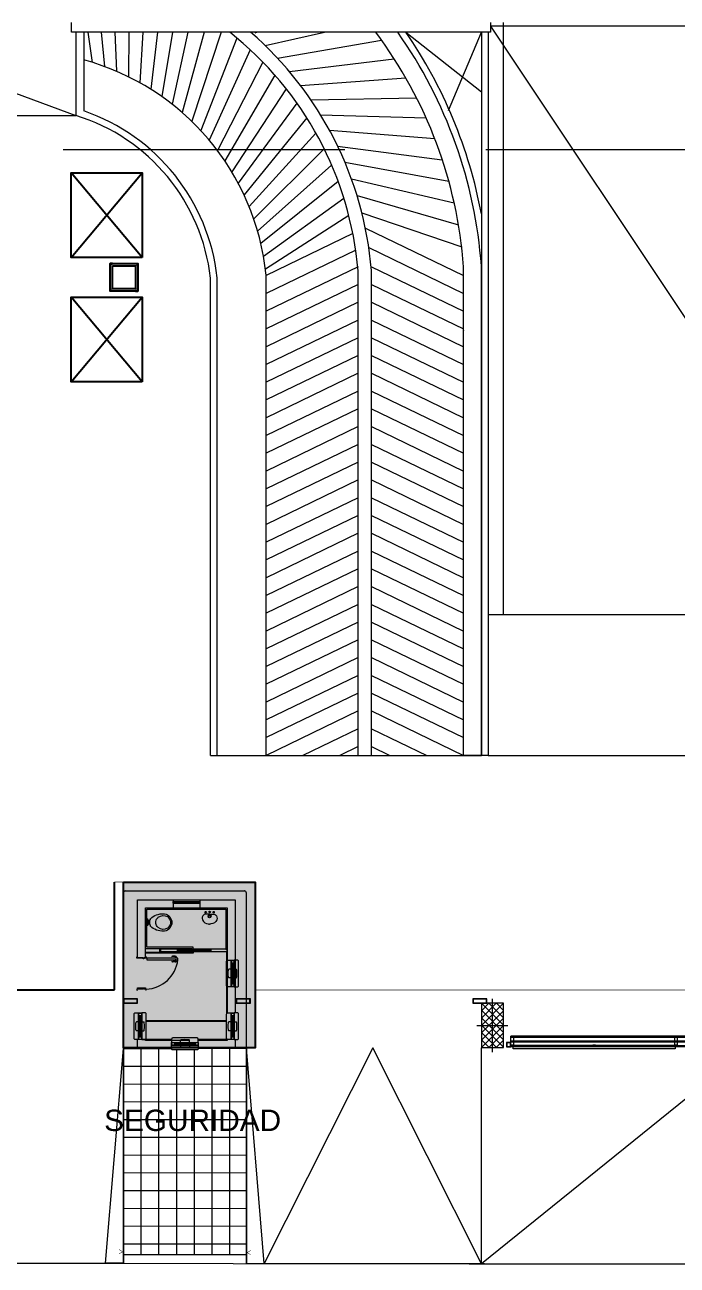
# Model space of a CAD drawing. Header units: millimetres. Extents: x 14 to 290, y 66 to 213.
# Drawn here: x 105.48 to 120.17, y 139.33 to 167.25 of the extents above; entities that cross this region are included whole.
import ezdxf

# ---------------------------------------------------------------- set-up
doc = ezdxf.new("R2010")
doc.units = ezdxf.units.MM
doc.linetypes.add('HIDDEN', pattern=[9.525, 6.35, -3.175])
for name, color, linetype, lineweight in [('20-METALICO CORTE', 252, 'Continuous', 30), ('20-METALICO DETALLE GRIS', 252, 'Continuous', 5), ('IRI-OCASA-Layout R 9$0$CERRAMIENTO CHAPA', 252, 'Continuous', 9), ('OCASA_TODAS_r08$0$CARP-BARRIDO', 252, 'Continuous', 15), ('OCASA_TODAS_r08$0$CARP-HERRAJES', 252, 'Continuous', 15), ('OCASA_TODAS_r08$0$CARP-HOJA', 252, 'Continuous', 20), ('OCASA_TODAS_r08$0$CARP-MARCO', 252, 'Continuous', 20), ('OCASA_TODAS_r08$0$CARPINTERIA', 252, 'Continuous', 15), ('OCASA_TODAS_r08$0$CGC COLUMNAS', 252, 'Continuous', 20), ('OCASA_TODAS_r08$0$CGC COLUMNAS EJES', 252, 'Continuous', 20), ('OCASA_TODAS_r08$0$CGC COLUMNAS HATCH', 252, 'Continuous', 20), ('OCASA_TODAS_r08$0$LINEA_DE_PROYECCION', 252, 'HIDDEN', 15), ('OCASA_TODAS_r08$0$MURO BLOQUE CEMENTO 18', 252, 'Continuous', 20), ('OCASA_TODAS_r08$0$MURO CEMENTO DE 12', 252, 'Continuous', 20), ('OCASA_TODAS_r08$0$MURO CERAMICO DE 12', 252, 'Continuous', 20), ('OCASA_TODAS_r08$0$MURO HOMIGON', 252, 'Continuous', 20), ('OCASA_TODAS_r08$0$PASES ASCENSORES', 252, 'Continuous', 15), ('OCASA_TODAS_r08$0$RAMPA', 252, 'Continuous', 15), ('OCASA_TODAS_r08$0$REVESTIMIENTOS', 252, 'Continuous', 20), ('OCASA_TODAS_r08$0$Revision', 251, 'Continuous', 20), ('OCASA_TODAS_r08$0$REVOQUES', 251, 'Continuous', 15), ('OCASA_TODAS_r08$0$SANITARIOS', 251, 'Continuous', 15), ('OCASA_TODAS_r08$0$VEREDA', 251, 'Continuous', 15), ('OCASA_TODAS_r08$0$Vista 1', 251, 'Continuous', 15), ('OCS12A-XREF-R02 (09-01-14)$0$30-VENTILACIÓN - EXTRACCION', 251, 'Continuous', 20)]:
    doc.layers.add(name, color=color, linetype=linetype, lineweight=lineweight)
doc.styles.add('IRI-OCASA-Layout R 9$0$Standard', font='arial.ttf')

# ---------------------------------------------------------------- blocks, each defined once
blk = doc.blocks.new('OCASA_TODAS_r08$0$EJES_DE_LA_COLUMNA')
at = {"layer": 'OCASA_TODAS_r08$0$CGC COLUMNAS EJES'}
for p, q in [((0, -0.5), (0, 0.5)), ((-0.5, 0), (0.5, 0))]:
    blk.add_line(p, q, dxfattribs=at)
blk = doc.blocks.new('OCASA_TODAS_r08$0$Estructura PB para Arquitectura')
at = {"layer": 'OCASA_TODAS_r08$0$CGC COLUMNAS HATCH'}
h = blk.add_hatch(dxfattribs=at)
h.set_pattern_fill('ANSI37', color=256, scale=0.037, style=0)
h.set_pattern_definition([(45, (1107.25776, 392.10157), (-0.08306737, 0.08306737), []), (135, (1107.25776, 392.10157), (-0.08306737, -0.08306737), [])])
h.paths.add_polyline_path([(1194.460826, 371.623373), (1194.210826, 371.623373), (1194.210826, 371.123373), (1194.460826, 371.123373)])
h.paths.add_polyline_path([(1193.960826, 371.123373), (1194.210826, 371.123373), (1194.210826, 371.623373), (1193.960826, 371.623373)])
h.paths.add_polyline_path([(1194.210826, 372.123373), (1193.960826, 372.123373), (1193.960826, 371.623373), (1194.210826, 371.623373)])
h.paths.add_polyline_path([(1194.460826, 372.123373), (1194.210826, 372.123373), (1194.210826, 371.623373), (1194.460826, 371.623373)])
at = {"layer": 'OCASA_TODAS_r08$0$CGC COLUMNAS'}
blk.add_lwpolyline([(1193.960826, 371.123373), (1194.460826, 371.123373), (1194.460826, 372.123373), (1193.960826, 372.123373), (1193.960826, 371.123373)], close=True, dxfattribs=at)
blk.add_lwpolyline([(1193.960826, 371.123373), (1194.460826, 371.123373), (1194.460826, 372.123373), (1193.960826, 372.123373), (1193.960826, 371.123373)], close=True, dxfattribs=at)
at = {"layer": 'OCASA_TODAS_r08$0$CGC COLUMNAS EJES', "xscale": 0.7, "yscale": 1.2}
blk.add_blockref('OCASA_TODAS_r08$0$EJES_DE_LA_COLUMNA', (1194.210826, 371.623373, -0.000028), dxfattribs=at)
blk = doc.blocks.new('OCASA_TODAS_r08$0$PC1')
at = {"layer": 'OCASA_TODAS_r08$0$CARPINTERIA'}
for points in [[(44.148125, -255.933273), (44.088125, -255.933273), (44.088125, -255.973273), (44.148125, -255.973273)], [(44.148125, -255.963273), (47.771731, -255.963273), (47.771731, -255.933273), (44.148125, -255.933273)], [(45.989928, -255.963273), (45.929928, -255.963273), (45.929928, -255.973273), (45.989928, -255.973273)], [(47.831731, -255.933273), (47.771731, -255.933273), (47.771731, -255.973273), (47.831731, -255.973273)]]:
    blk.add_lwpolyline(points, close=True, dxfattribs=at)
at = {"layer": 'OCASA_TODAS_r08$0$CARPINTERIA', "color": 2}
blk.add_lwpolyline([(47.782981, -255.883273), (44.136875, -255.883273), (44.136875, -255.933273), (47.782981, -255.933273)], close=True, dxfattribs=at)
blk = doc.blocks.new('OCASA_TODAS_r08$0$FLOICDVS')
at = {"layer": 'OCASA_TODAS_r08$0$SANITARIOS'}
for p, q in [((-0.061377, -0.076247), (-0.074187, -0.07626)), ((0.063842, -0.076117), (0.081, -0.076099))]:
    blk.add_line(p, q, dxfattribs=at)
for points in [[(-0.075, 0), (0.075, 0)], [(-0.075, -0.015154), (-0.075, 0)], [(-0.075, 0), (-0.075, -0.015154)], [(0.075, -0.015154), (0.075, 0)], [(-0.075, -0.015154), (0.075, -0.015154)], [(-0.075, -0.015154), (-0.063685, -0.024285)], [(-0.063685, -0.024285), (0.063685, -0.024285)], [(0.049962, -0.068812), (-0.047362, -0.068829)], [(-0.040186, -0.024285), (-0.040186, -0.046461), (0.044347, -0.046461), (0.044347, -0.024285)], [(0.044347, -0.024285), (0.044347, -0.030155), (-0.040186, -0.030155), (-0.040186, -0.024285)], [(0.075, -0.015154), (0.063685, -0.024285)]]:
    blk.add_lwpolyline(points, dxfattribs=at)
for centre, radius, start, end in [((0.21901, -0.363193), 0.412677, 136.427375, 181.977505), ((0.03408, -0.369768), 0.186146, 142.397501, 209.943791), ((0.022534, -0.385727), 0.187771, 126.108162, 136.378791), ((0.003684, -0.343728), 0.143048, 90.059385, 129.924466), ((-0.074179, -0.08426), 0.008, 90.059385, 136.427375), ((-0.061386, -0.068247), 0.008, 270.059385, 305.49033), ((0.001315, -0.156182), 0.1, 119.128699, 125.49033), ((0.003684, -0.343728), 0.143048, 50.194305, 90.059385), ((0.001315, -0.156182), 0.1, 54.628441, 60.891305), ((0.063834, -0.068117), 0.008, 234.628441, 270.059385), ((0.081008, -0.084099), 0.008, 43.691396, 90.059385), ((-0.211602, -0.36364), 0.412677, 358.141266, 43.691396), ((-0.01508, -0.385766), 0.187771, 43.73998, 54.010609), ((-0.026659, -0.369831), 0.186146, 330.17498, 37.72127), ((0.027174, -0.363387), 0.221042, 183.643525, 189.515329), ((0.003704, -0.363215), 0.197964, 190.687271, 270.059385), ((-0.031611, -0.409009), 0.109643, 209.310244, 233.514819), ((0.003704, -0.363215), 0.167464, 233.116522, 270.059385), ((0.003704, -0.363215), 0.167464, 270.059385, 307.002249), ((0.003704, -0.363215), 0.197964, 270.059385, 349.4315), ((0.039114, -0.408935), 0.109643, 306.603952, 330.808527), ((-0.019766, -0.363435), 0.221042, 350.603442, 356.475246)]:
    blk.add_arc(centre, radius, start, end, dxfattribs=at)
blk = doc.blocks.new('OCASA_TODAS_r08$0$lavabo')
at = {"layer": 'OCASA_TODAS_r08$0$SANITARIOS', "elevation": 0.000005}
for points in [[(101.279056, 24.063482), (101.18654, 24.063482, 0.158803), (101.147668, 24.04919, 0.306706), (101.116807, 23.9325, 0.265667), (101.247826, 23.841723, 0.063087), (101.279056, 23.839752)], [(101.279056, 24.063482), (101.371572, 24.063482, -0.158803), (101.410445, 24.04919, -0.306706), (101.441306, 23.9325, -0.265667), (101.310287, 23.841723, -0.063087), (101.279056, 23.839752)]]:
    blk.add_lwpolyline(points, format="xyb", dxfattribs=at)
at = {"layer": 'OCASA_TODAS_r08$0$SANITARIOS'}
for centre, radius in [((101.189564, 24.107163, 0.000005), 0.017046), ((101.279056, 24.013649, 0.000005), 0.034092), ((101.279056, 24.013649, 0.000005), 0.022373), ((101.279056, 24.11249, 0.000005), 0.017046), ((101.368548, 24.107163, 0.000005), 0.017046)]:
    blk.add_circle(centre, radius, dxfattribs=at)
blk = doc.blocks.new('OCASA_TODAS_r08$0$x4e5gaq345q435')
at = {"color": 251}
for points in [[(1559.11599, 1304.787244), (1559.71599, 1304.787244)], [(1559.11599, 1304.747244), (1559.71599, 1304.747244)]]:
    blk.add_lwpolyline(points, dxfattribs=at)
at = {"color": 4}
for points in [[(1559.11599, 1304.767244), (1559.11599, 1304.787244), (1559.15599, 1304.787244), (1559.15599, 1304.767244)], [(1559.15599, 1304.767244), (1559.15599, 1304.747244), (1559.11599, 1304.747244), (1559.11599, 1304.767244)], [(1559.67599, 1304.780244), (1559.15599, 1304.780244)], [(1559.67599, 1304.774244), (1559.15599, 1304.774244)], [(1559.67599, 1304.767244), (1559.67599, 1304.787244), (1559.71599, 1304.787244), (1559.71599, 1304.767244)], [(1559.71599, 1304.767244), (1559.71599, 1304.747244), (1559.67599, 1304.747244), (1559.67599, 1304.767244)]]:
    blk.add_lwpolyline(points, dxfattribs=at)
blk = doc.blocks.new('OCASA_TODAS_r08$0$ct67md676')
at = {"layer": 'OCASA_TODAS_r08$0$CARPINTERIA', "color": 2}
for p, q in [((1391.971139, 1308.655312), (1392.431139, 1308.655312)), ((1391.971139, 1308.655312), (1392.431139, 1308.655312)), ((1391.971139, 1308.645312), (1392.431139, 1308.645312)), ((1391.971139, 1308.645312), (1392.431139, 1308.645312)), ((1391.971139, 1308.635312), (1392.431139, 1308.635312)), ((1391.971139, 1308.635312), (1392.431139, 1308.635312)), ((1391.971139, 1308.625312), (1392.431139, 1308.625312))]:
    blk.add_line(p, q, dxfattribs=at)
at = {"layer": 'OCASA_TODAS_r08$0$CARPINTERIA'}
for p, q in [((1392.100647, 1308.675312), (1392.100647, 1308.725312)), ((1392.302203, 1308.675312), (1392.302203, 1308.725312)), ((1392.100647, 1308.605312), (1392.100647, 1308.555312)), ((1392.302203, 1308.605312), (1392.302203, 1308.555312))]:
    blk.add_line(p, q, dxfattribs=at)
for points in [[(1391.901139, 1308.675312), (1392.501139, 1308.675312), (1392.501139, 1308.750312, 0.414214), (1392.476139, 1308.775312), (1391.926139, 1308.775312, 0.414214), (1391.901139, 1308.750312)], [(1391.901139, 1308.605312), (1392.501139, 1308.605312), (1392.501139, 1308.530312, -0.414214), (1392.476139, 1308.505312), (1391.926139, 1308.505312, -0.414214), (1391.901139, 1308.530312)]]:
    blk.add_lwpolyline(points, format="xyb", close=True, dxfattribs=at)
for points in [[(1391.901139, 1308.675312), (1391.971139, 1308.675312), (1391.971139, 1308.605312), (1391.901139, 1308.605312)], [(1391.901139, 1308.675312), (1392.501139, 1308.675312), (1392.501139, 1308.605312), (1391.901139, 1308.605312)], [(1391.906139, 1308.670312), (1391.966139, 1308.670312), (1391.966139, 1308.610312), (1391.906139, 1308.610312)], [(1392.431139, 1308.675312), (1392.501139, 1308.675312), (1392.501139, 1308.605312), (1392.431139, 1308.605312)], [(1392.436139, 1308.670312), (1392.496139, 1308.670312), (1392.496139, 1308.610312), (1392.436139, 1308.610312)]]:
    blk.add_lwpolyline(points, close=True, dxfattribs=at)
blk.add_ellipse((1392.201425, 1308.725312), major_axis=(-0.100778, 0), ratio=0.124035, start_param=3.141592654, end_param=6.283185307, dxfattribs=at)
at = {"layer": 'OCASA_TODAS_r08$0$CARPINTERIA', "extrusion": (0, 0, -1)}
blk.add_ellipse((1392.201425, 1308.555312), major_axis=(-0.100778, 0), ratio=0.124035, start_param=3.141592654, end_param=6.283185307, dxfattribs=at)
blk = doc.blocks.new('OCASA_TODAS_r08$0$P2 18')
at = {"layer": 'OCASA_TODAS_r08$0$CARP-BARRIDO'}
blk.add_arc((-37.756467, 115.583116, -0.000123), 0.74716, 182.383766, 263.015925, dxfattribs=at)
at = {"layer": 'OCASA_TODAS_r08$0$CARP-HERRAJES', "extrusion": (1.67932e-05, 6.2673e-05, 1)}
for p, q in [((-37.890549, 114.900069, 0.000046), (-37.890549, 114.953017, 0.000043)), ((-37.890549, 114.900069, 0.000046), (-37.88959, 114.882672, 0.000047)), ((-37.873078, 114.882205, 0.000047), (-37.887774, 114.881386, 0.000047)), ((-37.872743, 114.899696, 0.000046), (-37.860671, 114.900602, 0.000045)), ((-37.872743, 114.882205, 0.000047), (-37.872743, 114.899696, 0.000046)), ((-37.872743, 114.882205, 0.000047), (-37.860671, 114.881299, 0.000047)), ((-37.860671, 114.879174, 0.000047), (-37.860671, 114.902727, 0.000045)), ((-37.859269, 114.904129, 0.000045), (-37.847317, 114.904129, 0.000045)), ((-37.859269, 114.877772, 0.000047), (-37.847317, 114.877772, 0.000047)), ((-37.847317, 114.877772, 0.000047), (-37.847317, 114.904129, 0.000045)), ((-37.790859, 114.904129, 0.000044), (-37.802811, 114.904129, 0.000044)), ((-37.802811, 114.877772, 0.000046), (-37.802811, 114.904129, 0.000044)), ((-37.790859, 114.877772, 0.000046), (-37.802811, 114.877772, 0.000046)), ((-37.789457, 114.879174, 0.000046), (-37.789457, 114.902727, 0.000044)), ((-37.777385, 114.899696, 0.000044), (-37.789457, 114.900602, 0.000044)), ((-37.777385, 114.882205, 0.000045), (-37.789457, 114.881299, 0.000045)), ((-37.777385, 114.882205, 0.000045), (-37.777385, 114.899696, 0.000044)), ((-37.777049, 114.882205, 0.000045), (-37.762354, 114.881386, 0.000045)), ((-37.759579, 114.900069, 0.000044), (-37.760538, 114.882672, 0.000045)), ((-37.759579, 114.900069, 0.000044), (-37.759579, 114.953017, 0.00004))]:
    blk.add_line(p, q, dxfattribs=at)
at = {"layer": 'OCASA_TODAS_r08$0$CARP-HERRAJES', "extrusion": (1.67932e-05, 6.2673e-05, 1), "elevation": 0.006611}
for points in [[(-37.884826, 114.910747), (-37.884826, 114.953017)], [(-37.765302, 114.910747), (-37.765302, 114.953017)]]:
    blk.add_lwpolyline(points, dxfattribs=at)
at = {"layer": 'OCASA_TODAS_r08$0$CARP-HERRAJES', "extrusion": (1.67932e-05, 6.2673e-05, 1)}
for centre, radius, start, end in [((-37.8593, 114.952062, 0.006611), 0.031264, 137.389588, 178.250158), ((-37.888189, 114.882725, 0.006611), 0.001402, 182.185883, 287.237894), ((-37.859231, 114.952019, 0.006611), 0.02562, 137.415505, 177.482987), ((-37.873602, 114.910908, 0.006611), 0.011225, 180.822772, 272.671199), ((-37.880081, 114.971423, 0.006611), 0.002867, 313.848385, 140.982624), ((-37.859269, 114.902726, 0.006611), 0.001402, 89.999987, 179.999987), ((-37.859269, 114.879174, 0.006611), 0.001402, 179.999987, 269.999987), ((-37.790859, 114.902726, 0.006611), 0.001402, 359.999987, 89.999987), ((-37.790859, 114.879174, 0.006611), 0.001402, 269.999987, 359.999987), ((-37.776526, 114.910908, 0.006611), 0.011225, 267.328776, 359.177203), ((-37.770046, 114.971423, 0.006611), 0.002867, 39.01735, 226.151589), ((-37.790897, 114.952019, 0.006611), 0.02562, 2.516987, 42.584469), ((-37.790828, 114.952062, 0.006611), 0.031264, 1.749816, 42.610387), ((-37.761938, 114.882725, 0.006611), 0.001402, 252.76208, 357.814091)]:
    blk.add_arc(centre, radius, start, end, dxfattribs=at)
at = {"layer": 'OCASA_TODAS_r08$0$CARP-HOJA', "extrusion": (1.67932e-05, 6.2673e-05, 1), "elevation": 0.006598}
blk.add_lwpolyline([(-37.847316, 115.537143), (-37.847317, 114.8415), (-37.802811, 114.8415), (-37.802811, 115.537143)], close=True, dxfattribs=at)
at = {"layer": 'OCASA_TODAS_r08$0$CARP-MARCO'}
for p, q in [((-38.50298, 115.76524, -0.000008), (-38.52798, 115.76524, -0.000008)), ((-38.52798, 115.76524, -0.000008), (-38.52798, 115.75024, -0.000008)), ((-38.52798, 115.76524, -0.000008), (-38.52798, 115.74864, -0.000008)), ((-38.52638, 115.74864, -0.000008), (-38.52798, 115.74864, -0.000008)), ((-38.50458, 115.76364, -0.000008), (-38.52638, 115.76364, -0.000008)), ((-38.52638, 115.76364, -0.000008), (-38.52638, 115.75024, -0.000008)), ((-38.52638, 115.76364, -0.000008), (-38.52638, 115.74864, -0.000008)), ((-38.50458, 115.62044, -0.000008), (-38.50458, 115.76364, -0.000008)), ((-38.48958, 115.62044, -0.000008), (-38.50458, 115.62044, -0.000008)), ((-38.50458, 115.55364, -0.000008), (-38.50458, 115.60864, -0.000008)), ((-38.50458, 115.60864, -0.000008), (-38.48958, 115.60864, -0.000008)), ((-38.50298, 115.62204, -0.000008), (-38.50298, 115.76524, -0.000008)), ((-38.48798, 115.62204, -0.000008), (-38.50298, 115.62204, -0.000008)), ((-38.50298, 115.55204, -0.000008), (-38.50298, 115.60704, -0.000008)), ((-38.50298, 115.60704, -0.000008), (-38.48798, 115.60704, -0.000008)), ((-38.48958, 115.60864, -0.000008), (-38.48958, 115.62044, -0.000008)), ((-38.48798, 115.60704, -0.000008), (-38.48798, 115.62204, -0.000008)), ((-37.81798, 115.60704, -0.000008), (-37.81798, 115.62204, -0.000008)), ((-37.81798, 115.62204, -0.000008), (-37.80298, 115.62204, -0.000008)), ((-37.80298, 115.60704, -0.000008), (-37.81798, 115.60704, -0.000008)), ((-37.81638, 115.60864, -0.000008), (-37.81638, 115.62044, -0.000008)), ((-37.81638, 115.62044, -0.000008), (-37.80138, 115.62044, -0.000008)), ((-37.80138, 115.60864, -0.000008), (-37.81638, 115.60864, -0.000008)), ((-37.80298, 115.62204, -0.000008), (-37.80298, 115.76524, -0.000008)), ((-37.80298, 115.76524, -0.000008), (-37.77798, 115.76524, -0.000008)), ((-37.80298, 115.55204, -0.000008), (-37.80298, 115.60704, -0.000008)), ((-37.80138, 115.62044, -0.000008), (-37.80138, 115.76364, -0.000008)), ((-37.80138, 115.76364, -0.000008), (-37.77958, 115.76364, -0.000008)), ((-37.80138, 115.55364, -0.000008), (-37.80138, 115.60864, -0.000008)), ((-37.77958, 115.76364, -0.000008), (-37.77958, 115.75024, -0.000008)), ((-37.77958, 115.76364, -0.000008), (-37.77958, 115.74864, -0.000008)), ((-37.77958, 115.74864, -0.000008), (-37.77798, 115.74864, -0.000008)), ((-37.77798, 115.76524, -0.000008), (-37.77798, 115.75024, -0.000008)), ((-37.77798, 115.76524, -0.000008), (-37.77798, 115.74864, -0.000008)), ((-38.52798, 115.55204, -0.000008), (-38.52798, 115.56864, -0.000008)), ((-38.52638, 115.56864, -0.000008), (-38.52798, 115.56864, -0.000008)), ((-38.52798, 115.55204, -0.000008), (-38.52798, 115.56704, -0.000008)), ((-38.52798, 115.55204, -0.000008), (-38.50298, 115.55204, -0.000008)), ((-38.52638, 115.55364, -0.000008), (-38.52638, 115.56864, -0.000008)), ((-38.52638, 115.55364, -0.000008), (-38.52638, 115.56704, -0.000008)), ((-38.52638, 115.55364, -0.000008), (-38.50458, 115.55364, -0.000008)), ((-37.77798, 115.55204, -0.000008), (-37.80298, 115.55204, -0.000008)), ((-37.77958, 115.55364, -0.000008), (-37.80138, 115.55364, -0.000008)), ((-37.77958, 115.55364, -0.000008), (-37.77958, 115.56864, -0.000008)), ((-37.77958, 115.56864, -0.000008), (-37.77798, 115.56864, -0.000008)), ((-37.77958, 115.55364, -0.000008), (-37.77958, 115.56704, -0.000008)), ((-37.77798, 115.55204, -0.000008), (-37.77798, 115.56864, -0.000008)), ((-37.77798, 115.55204, -0.000008), (-37.77798, 115.56704, -0.000008))]:
    blk.add_line(p, q, dxfattribs=at)
blk.add_circle((-37.796364, 115.54523, -0.000008), 0.006, dxfattribs=at)

msp = doc.modelspace()

# ---------------------------------------------------------------- hatches: boundary and pattern name
h = msp.add_hatch(color=50)
h.dxf.hatch_style = 1
h.paths.add_polyline_path([(107.7, 147.952), (110.669, 147.952), (110.669, 144.22), (107.7, 144.22)])

# ---------------------------------------------------------------- linework, layer by layer
at = {"color": 4}
for p, q in [((107.499, 145.522), (107.499, 147.952)), ((93.736, 145.522, 0), (107.499, 145.522, 0))]:
    msp.add_line(p, q, dxfattribs=at)
at = {"color": 2}
msp.add_line((108.214, 144.83), (110.024, 144.83), dxfattribs=at)
at = {"color": 4, "const_width": 0.01}
for points in [[(107.499, 147.952), (110.669, 147.952)], [(110.669, 145.522), (110.669, 147.952)]]:
    msp.add_lwpolyline(points, dxfattribs=at)
at = {"color": 4, "const_width": 0.01, "elevation": 0}
msp.add_lwpolyline([(110.669, 145.522), (136.179, 145.522)], dxfattribs=at)
at = {"layer": '20-METALICO CORTE', "lineweight": -3, "elevation": 0}
for points in [[(107.453, 161.873), (107.403, 161.873), (107.403, 161.823), (107.408, 161.828), (107.408, 161.868), (107.448, 161.868)], [(107.972, 161.873), (108.022, 161.873), (108.022, 161.823), (108.017, 161.828), (108.017, 161.868), (107.977, 161.868)], [(107.453, 161.254), (107.403, 161.254), (107.403, 161.304), (107.408, 161.299), (107.408, 161.259), (107.448, 161.259)], [(107.972, 161.254), (108.022, 161.254), (108.022, 161.304), (108.017, 161.299), (108.017, 161.259), (107.977, 161.259)]]:
    msp.add_lwpolyline(points, close=True, dxfattribs=at)
at = {"layer": '20-METALICO DETALLE GRIS', "lineweight": -3, "elevation": 0}
for points in [[(107.403, 161.873), (108.022, 161.873), (108.022, 161.254), (107.403, 161.254)], [(107.453, 161.823), (107.972, 161.823), (107.972, 161.304), (107.453, 161.304)]]:
    msp.add_lwpolyline(points, close=True, dxfattribs=at)
at = {"layer": 'Defpoints', "color": 50}
msp.add_lwpolyline([(107.7, 147.952), (110.669, 147.952), (110.669, 144.22), (107.7, 144.22)], close=True, dxfattribs=at)
at = {"layer": 'OCASA_TODAS_r08$0$CARPINTERIA'}
for p, q in [((134.773, 144.479), (116.428, 144.479)), ((116.428, 144.24), (116.428, 144.479)), ((134.773, 144.478), (116.428, 144.478)), ((134.773, 144.455), (116.428, 144.455)), ((134.773, 144.454), (116.428, 144.454)), ((134.773, 144.372), (116.428, 144.372)), ((134.773, 144.371), (116.428, 144.371)), ((134.773, 144.348), (116.428, 144.348)), ((134.773, 144.347), (116.428, 144.347)), ((116.488, 144.479), (116.488, 144.24)), ((120.112, 144.479), (120.112, 144.24)), ((120.172, 144.479), (120.172, 144.24)), ((134.773, 144.264), (116.428, 144.264)), ((134.773, 144.264), (116.428, 144.264)), ((134.773, 144.241), (116.428, 144.241)), ((134.773, 144.24), (116.428, 144.24))]:
    msp.add_line(p, q, dxfattribs=at)
for points in [[(108.918, 146.437), (109.668, 146.437), (109.668, 146.387), (108.918, 146.387)], [(108.928, 146.427), (109.658, 146.427), (109.658, 146.397), (108.928, 146.397)], [(107.698, 145.222), (108.019, 145.222), (108.019, 145.322), (107.698, 145.322)], [(107.708, 145.232), (108.009, 145.232), (108.009, 145.312), (107.708, 145.312)], [(110.239, 145.222), (110.56, 145.222), (110.56, 145.322), (110.239, 145.322)], [(110.249, 145.232), (110.55, 145.232), (110.55, 145.312), (110.249, 145.312)], [(115.567, 145.222), (115.888, 145.222), (115.888, 145.322), (115.567, 145.322)], [(115.577, 145.232), (115.878, 145.232), (115.878, 145.312), (115.577, 145.312)], [(116.328, 144.24), (116.428, 144.24), (116.428, 144.34), (116.328, 144.34)], [(116.338, 144.25), (116.418, 144.25), (116.418, 144.33), (116.338, 144.33)]]:
    msp.add_lwpolyline(points, close=True, dxfattribs=at)
at = {"layer": 'OCASA_TODAS_r08$0$LINEA_DE_PROYECCION'}
msp.add_line((96.815, 164.44), (133.664, 164.439), dxfattribs=at)
at = {"layer": 'OCASA_TODAS_r08$0$MURO BLOQUE CEMENTO 18'}
for p, q in [((106.628, 167.08), (106.629, 165.207)), ((106.808, 167.08), (106.809, 165.307)), ((115.761, 167.08), (115.761, 150.802)), ((115.911, 167.08), (115.911, 150.802)), ((115.761, 150.802), (115.761, 160.802)), ((109.662, 150.802), (109.842, 150.802)), ((115.911, 150.802), (115.761, 150.802))]:
    msp.add_line(p, q, dxfattribs=at)
for points in [[(115.761, 150.802), (115.761, 161.815, 0.136393), (113.879, 167.08, 0.136393)], [(115.761, 162.99, 0.105726), (114.061, 167.08, 0.105726)], [(109.812, 150.802), (109.812, 161.555, 0.290117), (106.809, 165.307, 0.290117)], [(109.662, 150.802), (109.662, 161.546, 0.298243), (106.629, 165.207)]]:
    msp.add_lwpolyline(points, format="xyb", dxfattribs=at)
at = {"layer": 'OCASA_TODAS_r08$0$MURO CEMENTO DE 12'}
for p, q in [((108.819, 147.553), (108.819, 147.373)), ((109.419, 147.551), (109.419, 147.371)), ((110.219, 145.593), (110.039, 145.593)), ((110.219, 145.593), (110.099, 145.593)), ((108.199, 144.406), (108.019, 144.406)), ((110.219, 144.406), (110.039, 144.406)), ((110.219, 144.406), (110.099, 144.406))]:
    msp.add_line(p, q, dxfattribs=at)
for points in [[(108.019, 146.242), (108.019, 147.552), (110.219, 147.552), (110.219, 145.006)], [(108.199, 146.242), (108.199, 147.372), (110.039, 147.372), (110.039, 145.004)], [(108.019, 145.573), (108.199, 145.573), (108.199, 145.552), (108.019, 145.552), (108.019, 145.573)], [(108.785, 144.206), (108.019, 144.206), (108.019, 144.406)], [(109.186, 144.386), (108.199, 144.386), (108.199, 144.406)], [(110.219, 144.406), (110.219, 144.206), (109.385, 144.206)], [(110.039, 144.406), (110.039, 144.386), (109.385, 144.386)]]:
    msp.add_lwpolyline(points, dxfattribs=at)
at = {"layer": 'OCASA_TODAS_r08$0$MURO CERAMICO DE 12'}
for p, q in [((108.199, 146.452), (109.238, 146.452)), ((108.199, 146.372), (109.238, 146.372)), ((108.518, 146.372), (108.518, 146.452)), ((109.238, 146.452), (109.238, 146.437)), ((109.238, 146.387), (109.238, 146.372))]:
    msp.add_line(p, q, dxfattribs=at)
at = {"layer": 'OCASA_TODAS_r08$0$MURO HOMIGON'}
msp.add_lwpolyline([(115.968, 167.299), (115.968, 167.08), (106.535, 167.08), (106.535, 167.299)], dxfattribs=at)
at = {"layer": 'OCASA_TODAS_r08$0$PASES ASCENSORES'}
for p, q in [((114.061, 167.08), (115.761, 165.737)), ((115.025, 165.317), (115.761, 167.08))]:
    msp.add_line(p, q, dxfattribs=at)
at = {"layer": 'OCASA_TODAS_r08$0$RAMPA'}
for p, q in [((106.897, 167.08), (106.999, 166.401)), ((107.2, 167.08), (107.276, 166.308)), ((107.507, 167.08), (107.547, 166.2)), ((107.819, 167.08), (107.812, 166.079)), ((108.138, 167.08), (108.07, 165.943)), ((108.465, 167.08), (108.321, 165.795)), ((108.803, 167.08), (108.564, 165.633)), ((109.153, 167.08), (108.798, 165.459)), ((109.519, 167.08), (109.023, 165.273)), ((109.902, 167.08), (109.238, 165.076)), ((110.671, 167.07), (110.707, 167.08)), ((110.894, 166.778), (112.23, 167.08)), ((110.255, 166.949), (109.442, 164.868)), ((110.556, 166.685), (109.635, 164.649)), ((111.174, 166.493), (113.516, 166.899)), ((110.842, 166.406), (109.816, 164.421)), ((111.439, 166.194), (113.799, 166.481)), ((111.113, 166.112), (109.985, 164.183)), ((111.689, 165.881), (114.061, 166.05)), ((111.369, 165.805), (110.142, 163.937)), ((111.923, 165.557), (114.3, 165.606)), ((111.608, 165.484), (110.286, 163.683)), ((111.83, 165.152), (110.416, 163.422)), ((112.14, 165.221), (114.517, 165.151)), ((112.035, 164.808), (110.532, 163.154)), ((112.341, 164.875), (114.711, 164.686)), ((112.221, 164.454), (110.634, 162.881)), ((112.523, 164.519), (114.881, 164.211)), ((112.389, 164.091), (110.722, 162.603)), ((112.688, 164.155), (115.027, 163.729)), ((112.538, 163.72), (110.795, 162.321)), ((112.834, 163.783), (115.149, 163.24)), ((112.666, 163.341), (110.853, 162.035)), ((112.961, 163.403), (115.246, 162.745)), ((112.775, 162.956), (110.897, 161.746)), ((113.069, 163.018), (115.318, 162.246)), ((112.868, 162.546), (110.912, 161.602)), ((113.15, 162.668), (115.361, 161.602)), ((113.227, 162.231), (115.361, 161.202)), ((112.932, 162.176), (110.912, 161.202)), ((112.986, 161.802), (110.912, 160.802)), ((113.286, 161.802), (115.361, 160.802)), ((112.986, 161.402), (110.912, 160.402)), ((113.286, 161.402), (115.361, 160.402)), ((112.986, 161.002), (110.912, 160.002)), ((113.286, 161.002), (115.361, 160.002)), ((112.986, 160.602), (110.912, 159.602)), ((113.286, 160.602), (115.361, 159.602)), ((112.986, 160.202), (110.912, 159.202)), ((113.286, 160.202), (115.361, 159.202)), ((112.986, 159.802), (110.912, 158.802)), ((113.286, 159.802), (115.361, 158.802)), ((112.986, 159.402), (110.912, 158.402)), ((113.286, 159.402), (115.361, 158.402)), ((112.986, 159.002), (110.912, 158.002)), ((113.286, 159.002), (115.361, 158.002)), ((112.986, 158.602), (110.912, 157.602)), ((113.286, 158.602), (115.361, 157.602)), ((112.986, 158.202), (110.912, 157.202)), ((113.286, 158.202), (115.361, 157.202)), ((112.986, 157.802), (110.912, 156.802)), ((113.286, 157.802), (115.361, 156.802)), ((112.986, 157.402), (110.912, 156.402)), ((113.286, 157.402), (115.361, 156.402)), ((112.986, 157.002), (110.912, 156.002)), ((113.286, 157.002), (115.361, 156.002)), ((112.986, 156.602), (110.912, 155.602)), ((113.286, 156.602), (115.361, 155.602)), ((112.986, 156.202), (110.912, 155.202)), ((113.286, 156.202), (115.361, 155.202)), ((112.986, 155.802), (110.912, 154.802)), ((113.286, 155.802), (115.361, 154.802)), ((112.986, 155.402), (110.912, 154.402)), ((113.286, 155.402), (115.361, 154.402)), ((112.986, 155.002), (110.912, 154.002)), ((113.286, 155.002), (115.361, 154.002)), ((112.986, 154.602), (110.912, 153.602)), ((113.286, 154.602), (115.361, 153.602)), ((112.986, 154.202), (110.912, 153.202)), ((113.286, 154.202), (115.361, 153.202)), ((112.986, 153.802), (110.912, 152.802)), ((113.286, 153.802), (115.361, 152.802)), ((112.986, 153.402), (110.912, 152.402)), ((113.286, 153.402), (115.361, 152.402)), ((112.986, 153.002), (110.912, 152.002)), ((113.286, 153.002), (115.361, 152.002)), ((112.986, 152.602), (110.912, 151.602)), ((113.286, 152.602), (115.361, 151.602)), ((112.986, 152.202), (110.912, 151.202)), ((113.286, 152.202), (115.361, 151.202)), ((112.986, 151.802), (110.912, 150.802)), ((113.286, 151.802), (115.361, 150.802)), ((112.986, 151.402), (111.741, 150.802)), ((113.286, 151.402), (114.531, 150.802)), ((112.986, 151.002), (112.571, 150.802)), ((113.286, 151.002), (113.701, 150.802))]:
    msp.add_line(p, q, dxfattribs=at)
for points in [[(112.986, 150.802), (112.986, 161.706, 0.207608), (110.094, 167.08, 0.207608)], [(113.286, 150.802), (113.286, 161.719, 0.195946), (110.565, 167.08, 0.195946)], [(115.361, 150.802), (115.361, 161.8, 0.14327), (113.384, 167.08, 0.13603)], [(110.912, 150.802), (110.912, 161.612, 0.311484), (106.808, 166.456, 0.293223)]]:
    msp.add_lwpolyline(points, format="xyb", dxfattribs=at)
at = {"layer": 'OCASA_TODAS_r08$0$REVESTIMIENTOS'}
msp.add_lwpolyline([(109.268, 146.437), (109.268, 146.482), (108.229, 146.482), (108.229, 147.342), (110.009, 147.342), (110.009, 146.437), (110.039, 146.437)], dxfattribs=at)
at = {"layer": 'OCASA_TODAS_r08$0$Revision', "color": 253, "lineweight": 30}
for points, elevation in [([(107.344, 139.628, 0, 0, 0), (107.685, 139.628, 0.01, 0.01, 0), (107.6, 139.679, 0.01, 0.01, 0), (107.685, 139.628, 0.01, 0.01, 0), (107.603, 139.583, 0.01, 0.01, 0), (107.685, 139.628, 0.01, 0.01, 0)], -0.025), ([(110.825, 139.61, 0, 0, 0), (110.484, 139.61, 0.01, 0.01, 0), (110.568, 139.661, 0.01, 0.01, 0), (110.484, 139.61, 0.01, 0.01, 0), (110.566, 139.565, 0.01, 0.01, 0), (110.484, 139.61, 0.01, 0.01, 0)], 0)]:
    msp.add_lwpolyline(points, format="xyseb", dxfattribs=dict(at, elevation=elevation))
at = {"layer": 'OCASA_TODAS_r08$0$REVOQUES'}
for points in [[(109.268, 146.387), (109.268, 146.352), (108.199, 146.352)], [(110.019, 146.387), (110.019, 145.004)], [(108.785, 144.406), (108.199, 144.406)], [(110.039, 144.406), (109.385, 144.406)]]:
    msp.add_lwpolyline(points, dxfattribs=at)
at = {"layer": 'OCASA_TODAS_r08$0$VEREDA'}
for p, q in [((100.991, 167.289), (106.629, 165.207)), ((116.261, 153.967), (116.261, 167.299)), ((132.879, 167.22), (115.968, 167.22)), ((115.969, 167.22), (124.795, 153.967)), ((90.297, 165.207), (106.629, 165.207)), ((95.833, 165.207), (106.15, 165.207)), ((139.044, 153.967), (115.911, 153.967)), ((109.842, 150.802), (115.761, 150.802)), ((110.661, 150.802), (115.761, 150.802)), ((115.761, 150.802), (115.361, 150.802)), ((115.911, 150.802), (139.05, 150.802)), ((107.739, 147.752), (110.429, 147.752)), ((110.469, 144.22), (110.469, 147.712)), ((107.3, 139.37, 0), (107.7, 144.205, 0)), ((107.7, 144.22), (107.7, 139.369)), ((107.7, 144.205, 0), (108.785, 144.207, 0)), ((107.7, 139.369, 0), (107.7, 144.205, 0)), ((108.1, 139.569, 0), (108.1, 144.206, 0)), ((108.5, 139.568, 0), (108.5, 144.206, 0)), ((108.9, 139.568, 0), (108.9, 144.171, 0)), ((109.3, 139.568, 0), (109.3, 144.171, 0)), ((109.385, 144.208, 0), (110.469, 144.21, 0)), ((109.7, 139.567, 0), (109.7, 144.206, 0)), ((110.1, 139.566, 0), (110.1, 144.206, 0)), ((110.469, 144.22), (110.469, 139.365)), ((110.469, 139.365, 0), (110.469, 144.21, 0)), ((110.869, 139.365, 0), (110.469, 144.21, 0)), ((113.318, 144.216, 0), (110.869, 139.365, 0)), ((115.768, 139.358), (113.318, 144.216, 0)), ((121.813, 144.239, 0), (115.768, 139.358)), ((115.768, 139.358), (115.768, 144.221)), ((107.7, 143.805, 0), (110.469, 143.81, 0)), ((107.7, 143.405, 0), (110.469, 143.41, 0)), ((107.7, 143.005, 0), (110.469, 143.01, 0)), ((107.7, 142.605, 0), (110.469, 142.61, 0)), ((107.7, 142.205, 0), (110.469, 142.21, 0)), ((107.7, 141.805, 0), (110.469, 141.81, 0)), ((107.7, 141.405, 0), (110.469, 141.41, 0)), ((107.7, 141.005, 0), (110.469, 141.01, 0)), ((107.7, 140.605, 0), (110.469, 140.61, 0)), ((107.7, 140.205, 0), (110.469, 140.21, 0)), ((107.7, 139.805, 0), (110.469, 139.81, 0)), ((23.349, 139.491), (137.105, 139.327)), ((102.8, 139.377, 0), (107.3, 139.37, 0)), ((107.7, 139.369, 0), (107.3, 139.37, 0)), ((107.7, 139.57, 0), (110.469, 139.565, 0)), ((107.7, 139.57), (110.469, 139.565)), ((110.469, 139.365, 0), (110.869, 139.365, 0)), ((137.105, 139.327, 0), (110.869, 139.365, 0))]:
    msp.add_line(p, q, dxfattribs=at)
at = {"layer": 'OCASA_TODAS_r08$0$VEREDA', "color": 50}
msp.add_line((107.699, 144.22), (107.699, 147.712), dxfattribs=at)
at = {"layer": 'OCASA_TODAS_r08$0$VEREDA'}
msp.add_lwpolyline([(115.368, 160.368, 0.000116), (115.369, 160.373, 0.000116)], format="xyb", dxfattribs=at)
for centre, start, end in [((107.739, 147.712), 90, 180), ((110.429, 147.712, 0), 0, 90)]:
    msp.add_arc(centre, 0.04, start, end, dxfattribs=at)
at = {"layer": 'OCASA_TODAS_r08$0$VEREDA', "extrusion": (-1.24824e-07, -6.0731e-23, 1)}
msp.add_arc((110.419, 147.702, 0), 0.05, 0, 90, dxfattribs=at)
at = {"layer": 'OCASA_TODAS_r08$0$Vista 1'}
msp.add_lwpolyline([(110.039, 146.437), (108.538, 146.437), (108.538, 146.387), (110.039, 146.387)], close=True, dxfattribs=at)
at = {"layer": 'OCS12A-XREF-R02 (09-01-14)$0$30-VENTILACIÓN - EXTRACCION', "lineweight": -3, "elevation": 0}
for points in [[(108.122, 162.013), (106.522, 162.013), (106.522, 163.913), (108.122, 163.913)], [(108.122, 159.213), (106.522, 159.213), (106.522, 161.113), (108.122, 161.113)]]:
    msp.add_lwpolyline(points, close=True, dxfattribs=at)
for points in [[(108.122, 162.013), (106.522, 163.913)], [(106.522, 162.013), (108.122, 163.913)], [(108.122, 159.213), (106.522, 161.113)], [(106.522, 159.213), (108.122, 161.113)]]:
    msp.add_lwpolyline(points, dxfattribs=at)

# ---------------------------------------------------------------- block references
at = {"color": 31, "true_color": 0xfebd57}
msp.add_blockref('OCASA_TODAS_r08$0$Estructura PB para Arquitectura', (-1078.2, -226.899), dxfattribs=at)
at = {"layer": 'OCASA_TODAS_r08$0$CARPINTERIA'}
msp.add_blockref('OCASA_TODAS_r08$0$x4e5gaq345q435', (-1450.297, -1157.275, 0), dxfattribs=at)
at = {"layer": 'OCASA_TODAS_r08$0$CARPINTERIA', "rotation": 90}
msp.add_blockref('OCASA_TODAS_r08$0$P2 18', (223.768, 184.044, 0), dxfattribs=at)
at = {"layer": 'OCASA_TODAS_r08$0$CARPINTERIA', "xscale": -1, "rotation": 180}
msp.add_blockref('OCASA_TODAS_r08$0$PC1', (72.34, -111.687), dxfattribs=at)
at = {"layer": 'OCASA_TODAS_r08$0$MURO CEMENTO DE 12', "rotation": 270}
for p in [(-1198.481, 1538.094, 0), (-1200.563, 1536.907, 0), (-1198.481, 1536.907, 0)]:
    msp.add_blockref('OCASA_TODAS_r08$0$ct67md676', p, dxfattribs=at)
at = {"layer": 'OCASA_TODAS_r08$0$MURO CEMENTO DE 12'}
msp.add_blockref('OCASA_TODAS_r08$0$ct67md676', (-1283.116, -1164.334, 0), dxfattribs=at)
at = {"layer": 'OCASA_TODAS_r08$0$SANITARIOS', "xscale": -1, "rotation": 90}
msp.add_blockref('OCASA_TODAS_r08$0$FLOICDVS', (108.229, 147.045, 0), dxfattribs=at)
at = {"layer": 'OCASA_TODAS_r08$0$SANITARIOS'}
msp.add_blockref('OCASA_TODAS_r08$0$lavabo', (8.362, 123.166, 0), dxfattribs=at)

# ---------------------------------------------------------------- texts
at = {"layer": 'IRI-OCASA-Layout R 9$0$CERRAMIENTO CHAPA', "insert": (107.266, 142.341, 0), "char_height": 0.48, "attachment_point": 7, "style": 'IRI-OCASA-Layout R 9$0$Standard'}
msp.add_mtext_dynamic_manual_height_columns('SEGURIDAD', width=2.95875, gutter_width=12.5, heights=[0], dxfattribs=at)

doc.saveas('drawing.dxf')
